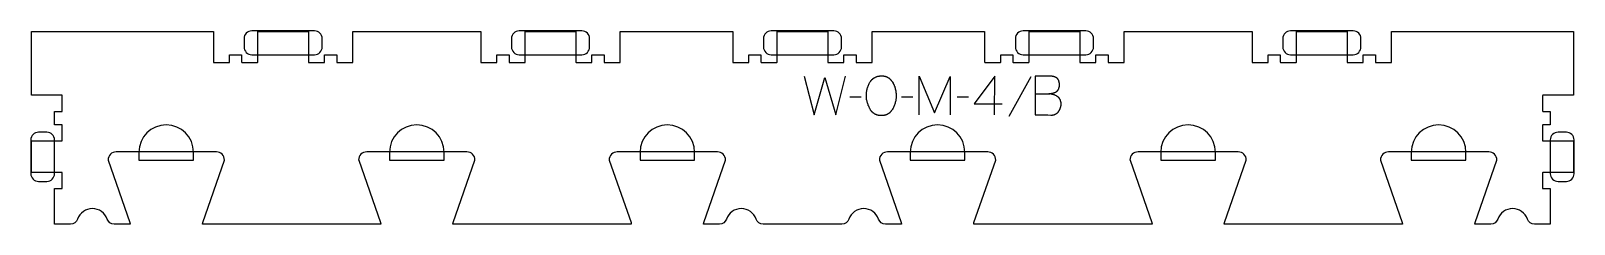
# Model space of a CAD drawing. Extents: x -600 to 600, y -80 to 70.
import ezdxf

# ---------------------------------------------------------------- set-up
doc = ezdxf.new("R2010")
doc.units = 0
for name, color, linetype in [('1_ANYTOOL_1MMDEEP_LABELS_S', 2, 'CONTINUOUS'), ('4_ANYTOOL_CUTTHROUGH_OUTSI', 5, 'CONTINUOUS'), ('5_ANYTOOL_HALF_MILL_9MM_IN', 3, 'CONTINUOUS')]:
    doc.layers.add(name, color=color, linetype=linetype)

msp = doc.modelspace()

# ---------------------------------------------------------------- linework, layer by layer
at = {"layer": '1_ANYTOOL_1MMDEEP_LABELS_S'}
for p, q in [((177.6, 34.1), (160.5, 3.4)), ((45.6, 18.5), (36.9, 18.4)), ((85.7, 18.5), (76.9, 18.4)), ((129.2, 18.5), (120.4, 18.4)), ((133.5, 13.3), (155.2, 13.3))]:
    msp.add_line(p, q, dxfattribs=at)
for points in [[(1.3, 34.6), (9, 4.6), (17.4, 33.7), (25.9, 4.6), (33.4, 34.6)], [(90.8, 4.6), (90.8, 34.6), (102.8, 6.2), (114.8, 34.5), (114.8, 4.6)], [(149.4, 4.6), (149.5, 34.6), (133.5, 13.3)], [(181.1, 20.9), (191.6, 21.1), (192, 21.1), (192.4, 21.1), (192.8, 21.2), (193.2, 21.2), (193.6, 21.3), (193.9, 21.4), (194.3, 21.5), (194.6, 21.5), (195, 21.6), (195.3, 21.8), (195.7, 21.9), (196, 22), (196.4, 22.1), (196.7, 22.3), (197, 22.4), (197.3, 22.6), (197.4, 22.6), (197.5, 22.7), (197.5, 22.7), (197.6, 22.8), (197.7, 22.8), (197.8, 22.9), (197.8, 22.9), (197.9, 23), (198, 23), (198, 23.1), (198.1, 23.1), (198.2, 23.2), (198.2, 23.3), (198.3, 23.3), (198.4, 23.4), (198.4, 23.5), (198.5, 23.5), (198.5, 23.6), (198.6, 23.7), (198.6, 23.7), (198.7, 23.8), (198.8, 23.9), (198.8, 23.9), (198.9, 24), (198.9, 24.1), (199, 24.2), (199, 24.2), (199, 24.3), (199.1, 24.4), (199.1, 24.5), (199.2, 24.6), (199.2, 24.7), (199.2, 24.7), (199.3, 24.8), (199.4, 25), (199.4, 25.2), (199.5, 25.4), (199.5, 25.6), (199.6, 25.8), (199.6, 26), (199.7, 26.2), (199.7, 26.4), (199.8, 26.7), (199.8, 26.9), (199.8, 27.1), (199.8, 27.4), (199.8, 27.6), (199.8, 27.9), (199.8, 28.1), (199.8, 28.5), (199.8, 28.7), (199.8, 28.9), (199.8, 29.1), (199.8, 29.3), (199.8, 29.5), (199.7, 29.6), (199.7, 29.8), (199.7, 30), (199.6, 30.2), (199.6, 30.3), (199.6, 30.5), (199.5, 30.6), (199.5, 30.8), (199.4, 31), (199.4, 31.1), (199.3, 31.3), (199.3, 31.4), (199.2, 31.5), (199.1, 31.7), (199.1, 31.8), (199, 31.9), (198.9, 32.1), (198.8, 32.2), (198.7, 32.3), (198.7, 32.4), (198.6, 32.5), (198.5, 32.7), (198.4, 32.8), (198.3, 32.9), (198.2, 33), (198.1, 33.1), (198, 33.2), (197.8, 33.3), (197.7, 33.4), (197.6, 33.4), (197.5, 33.5), (197.4, 33.6), (197.2, 33.7), (197.1, 33.8), (197, 33.8), (196.8, 33.9), (196.7, 34), (196.5, 34), (196.4, 34.1), (196.2, 34.1), (196.1, 34.2), (195.9, 34.2), (195.8, 34.3), (195.6, 34.3), (195.4, 34.4), (195.3, 34.4), (195.1, 34.4), (194.9, 34.5), (194.7, 34.5), (194.5, 34.5), (194.4, 34.5), (194.2, 34.6), (194, 34.6), (193.6, 34.6), (193.2, 34.6), (181.1, 34.6)], [(181.1, 34.6), (181.1, 4.6), (190.8, 4.6), (193.3, 4.5), (193.5, 4.5), (193.7, 4.5), (194, 4.5), (194.2, 4.5), (194.4, 4.5), (194.6, 4.6), (194.8, 4.6), (195, 4.6), (195.2, 4.7), (195.4, 4.7), (195.6, 4.8), (195.8, 4.8), (196, 4.9), (196.2, 4.9), (196.4, 5), (196.6, 5.1), (196.7, 5.2), (196.9, 5.3), (197.1, 5.4), (197.3, 5.5), (197.4, 5.6), (197.6, 5.7), (197.7, 5.8), (197.9, 5.9), (198.1, 6), (198.2, 6.2), (198.3, 6.3), (198.5, 6.4), (198.6, 6.6), (198.8, 6.8), (198.9, 6.9), (199, 7.1), (199.3, 7.4), (199.4, 7.6), (199.5, 7.8), (199.6, 8), (199.7, 8.1), (199.8, 8.3), (199.9, 8.5), (200, 8.7), (200.1, 8.8), (200.2, 9), (200.3, 9.2), (200.4, 9.4), (200.5, 9.6), (200.5, 9.8), (200.6, 10), (200.7, 10.2), (200.7, 10.3), (200.8, 10.5), (200.8, 10.7), (200.9, 10.9), (200.9, 11.1), (201, 11.3), (201, 11.5), (201, 11.7), (201.1, 11.9), (201.1, 12.1), (201.1, 12.3), (201.1, 12.5), (201.1, 12.7), (201.1, 12.9), (201.1, 13.1), (201.1, 13.4), (201.1, 13.6), (201.1, 13.9), (201.1, 14.1), (201.1, 14.3), (201, 14.6), (201, 14.8), (200.9, 15), (200.9, 15.2), (200.8, 15.4), (200.8, 15.6), (200.7, 15.9), (200.6, 16), (200.6, 16.2), (200.5, 16.4), (200.4, 16.6), (200.4, 16.7), (200.3, 16.8), (200.3, 16.9), (200.2, 17), (200.2, 17.1), (200.1, 17.1), (200, 17.2), (200, 17.3), (199.9, 17.4), (199.9, 17.5), (199.8, 17.5), (199.8, 17.6), (199.7, 17.7), (199.6, 17.8), (199.6, 17.9), (199.5, 17.9), (199.4, 18), (199.3, 18.1), (199.3, 18.1), (199.2, 18.2), (199.1, 18.3), (199.1, 18.3), (199, 18.4), (198.9, 18.5), (198.7, 18.6), (198.6, 18.7), (198.4, 18.8), (198.2, 19), (197.8, 19.2), (197.5, 19.4), (197.1, 19.6), (196.7, 19.8), (196.3, 19.9), (195.9, 20.1), (195.5, 20.2), (195.1, 20.4), (194.7, 20.5), (194.3, 20.6), (193.8, 20.7), (193.4, 20.8), (193, 20.9), (192.5, 21), (192.1, 21), (191.6, 21.1)]]:
    msp.add_lwpolyline(points, dxfattribs=at)
msp.add_lwpolyline([(61.7, 34.9), (62.1, 34.9), (62.5, 34.9), (62.8, 34.9), (63, 34.9), (63.2, 34.8), (63.3, 34.8), (63.5, 34.8), (63.7, 34.8), (63.8, 34.7), (64, 34.7), (64.2, 34.6), (64.3, 34.6), (64.5, 34.6), (64.6, 34.5), (64.8, 34.5), (65, 34.4), (65.1, 34.4), (65.3, 34.3), (65.4, 34.2), (65.6, 34.2), (65.7, 34.1), (65.9, 34), (66, 33.9), (66.1, 33.9), (66.3, 33.8), (66.4, 33.7), (66.5, 33.6), (66.7, 33.5), (67.1, 33.3), (67.3, 33.1), (67.6, 32.9), (67.8, 32.7), (68.1, 32.4), (68.3, 32.2), (68.5, 32), (68.7, 31.8), (68.9, 31.5), (69.1, 31.3), (69.3, 31), (69.5, 30.8), (69.7, 30.5), (69.9, 30.3), (70.1, 30), (70.4, 29.4), (70.6, 29.1), (70.7, 28.8), (70.9, 28.5), (71, 28.2), (71.2, 27.9), (71.3, 27.6), (71.4, 27.3), (71.5, 27), (71.7, 26.7), (71.8, 26.4), (71.9, 26), (72, 25.7), (72.1, 25.4), (72.1, 25), (72.4, 24), (72.5, 23.3), (72.6, 22.7), (72.7, 22), (72.8, 21.3), (72.8, 20.7), (72.8, 20.1), (72.9, 19.4), (72.8, 18.8), (72.8, 18.1), (72.8, 17.5), (72.7, 16.9), (72.6, 16.2), (72.5, 15.6), (72.3, 15), (72.2, 14.3), (72, 13.7), (71.8, 13), (71.5, 12.4), (71.3, 11.8), (71, 11.1), (70.7, 10.5), (70.4, 9.9), (70.1, 9.2), (69.9, 8.9), (69.7, 8.6), (69.5, 8.3), (69.3, 8), (69.1, 7.8), (68.9, 7.5), (68.7, 7.2), (68.5, 7), (68.4, 6.9), (68.3, 6.8), (68.2, 6.6), (68, 6.5), (67.9, 6.4), (67.8, 6.3), (67.7, 6.2), (67.6, 6.1), (67.4, 6), (67.3, 5.9), (67.2, 5.8), (67.1, 5.7), (66.9, 5.6), (66.8, 5.6), (66.7, 5.5), (66.5, 5.4), (66.4, 5.3), (66.2, 5.2), (66.1, 5.2), (66, 5.1), (65.8, 5), (65.7, 5), (65.5, 4.9), (65.4, 4.8), (65.2, 4.8), (65.1, 4.7), (64.9, 4.7), (64.8, 4.6), (64.5, 4.5), (64.1, 4.4), (63.8, 4.4), (63.5, 4.3), (63.2, 4.2), (62.8, 4.2), (62.5, 4.2), (62.1, 4.1), (61.7, 4.1), (61.4, 4.1), (61, 4.1), (60.6, 4.1), (60.2, 4.2), (59.9, 4.2), (59.5, 4.2), (59.2, 4.3), (58.8, 4.4), (58.5, 4.4), (58.2, 4.5), (57.8, 4.6), (57.7, 4.7), (57.5, 4.7), (57.4, 4.8), (57.2, 4.9), (57.1, 4.9), (56.9, 5), (56.8, 5), (56.6, 5.1), (56.5, 5.2), (56.3, 5.3), (56.2, 5.3), (56, 5.4), (55.9, 5.5), (55.8, 5.6), (55.6, 5.7), (55.5, 5.8), (55.4, 5.9), (55.2, 6), (55.1, 6), (55, 6.1), (54.9, 6.3), (54.7, 6.4), (54.6, 6.5), (54.5, 6.6), (54.4, 6.7), (54.2, 6.8), (54.1, 6.9), (54, 7), (53.9, 7.2), (53.8, 7.3), (53.6, 7.5), (53.4, 7.8), (53.2, 8.1), (53, 8.4), (52.8, 8.7), (52.6, 9), (52.4, 9.3), (52.1, 10), (51.8, 10.6), (51.5, 11.3), (51.2, 11.9), (51, 12.6), (50.7, 13.2), (50.5, 13.9), (50.4, 14.5), (50.2, 15.2), (50.1, 15.8), (49.9, 16.5), (49.8, 17.1), (49.8, 17.8), (49.7, 18.4), (49.7, 19.1), (49.7, 19.7), (49.7, 20.4), (49.7, 21.1), (49.8, 21.8), (49.9, 22.5), (50, 23.1), (50.1, 23.8), (50.2, 24.5), (50.4, 25.1), (50.6, 25.7), (50.8, 26.4), (51, 27), (51.3, 27.6), (51.6, 28.3), (51.9, 28.9), (52.2, 29.5), (52.5, 30.1), (52.7, 30.4), (52.9, 30.7), (53.1, 31), (53.3, 31.2), (53.5, 31.5), (53.8, 31.7), (54, 32), (54.2, 32.2), (54.3, 32.3), (54.4, 32.4), (54.6, 32.5), (54.7, 32.6), (54.8, 32.8), (54.9, 32.9), (55.1, 32.9), (55.2, 33), (55.3, 33.1), (55.5, 33.2), (55.6, 33.3), (55.7, 33.4), (55.9, 33.5), (56, 33.6), (56.2, 33.6), (56.3, 33.7), (56.4, 33.8), (56.6, 33.9), (56.9, 34), (57.2, 34.1), (57.5, 34.3), (57.8, 34.4), (58.1, 34.5), (58.5, 34.6), (58.8, 34.6), (59.1, 34.7), (59.5, 34.8), (59.8, 34.8), (60.2, 34.9), (60.6, 34.9), (60.9, 34.9), (61.3, 34.9)], close=True, dxfattribs=at)
at = {"layer": '4_ANYTOOL_CUTTHROUGH_OUTSI'}
msp.add_lwpolyline([(-569.3, -80.1), (-581.8, -80.1), (-581.8, -52.6), (-576, -52.6, 0.414214), (-575.8, -52.4), (-575.8, -40.4, 0.414214), (-576, -40.1), (-599.8, -40.1), (-599.8, -15.6), (-576, -15.6, 0.414214), (-575.8, -15.4), (-575.8, -3.4, 0.414214), (-576, -3.1), (-581.8, -3.1), (-581.8, 7.4), (-576, 7.4, 0.414214), (-575.8, 7.6), (-575.8, 19.6, 0.414214), (-576, 19.9), (-599.8, 19.9), (-599.8, 69.4), (-458.3, 69.4), (-458.3, 45.6, 0.414214), (-458, 45.4), (-446, 45.4, 0.414214), (-445.8, 45.6), (-445.8, 51.4), (-436.3, 51.4), (-436.3, 45.6, 0.414214), (-436, 45.4), (-424, 45.4, 0.414214), (-423.8, 45.6), (-423.8, 69.4), (-384.3, 69.4), (-384.3, 45.6, 0.414214), (-384, 45.4), (-372, 45.4, 0.414214), (-371.8, 45.6), (-371.8, 51.4), (-362.3, 51.4), (-362.3, 45.6, 0.414214), (-362, 45.4), (-350, 45.4, 0.414214), (-349.8, 45.6), (-349.8, 69.4), (-250.3, 69.4), (-250.3, 45.6, 0.414214), (-250, 45.4), (-238, 45.4, 0.414214), (-237.8, 45.6), (-237.8, 51.4), (-228.3, 51.4), (-228.3, 45.6, 0.414214), (-228, 45.4), (-216, 45.4, 0.414214), (-215.8, 45.6), (-215.8, 69.4), (-176.3, 69.4), (-176.3, 45.6, 0.414214), (-176, 45.4), (-164, 45.4, 0.414214), (-163.8, 45.6), (-163.8, 51.4), (-154.3, 51.4), (-154.3, 45.6, 0.414214), (-154, 45.4), (-142, 45.4, 0.414214), (-141.8, 45.6), (-141.8, 69.4), (-54.3, 69.4), (-54.3, 45.6, 0.414214), (-54, 45.4), (-42, 45.4, 0.414214), (-41.8, 45.6), (-41.8, 51.4), (-32.3, 51.4), (-32.3, 45.6, 0.414214), (-32, 45.4), (-20, 45.4, 0.414214), (-19.8, 45.6), (-19.8, 69.4), (19.7, 69.4), (19.7, 45.6, 0.414214), (20, 45.4), (32, 45.4, 0.414214), (32.2, 45.6), (32.2, 51.4), (41.7, 51.4), (41.7, 45.6, 0.414214), (42, 45.4), (54, 45.4, 0.414214), (54.2, 45.6), (54.2, 69.4), (141.7, 69.4), (141.7, 45.6, 0.414214), (142, 45.4), (154, 45.4, 0.414214), (154.2, 45.6), (154.2, 51.4), (163.7, 51.4), (163.7, 45.6, 0.414214), (164, 45.4), (176, 45.4, 0.414214), (176.2, 45.6), (176.2, 69.4), (215.7, 69.4), (215.7, 45.6, 0.414214), (216, 45.4), (228, 45.4, 0.414214), (228.2, 45.6), (228.2, 51.4), (237.7, 51.4), (237.7, 45.6, 0.414214), (238, 45.4), (250, 45.4, 0.414214), (250.2, 45.6), (250.2, 69.4), (349.7, 69.4), (349.7, 45.6, 0.414214), (350, 45.4), (362, 45.4, 0.414214), (362.2, 45.6), (362.2, 51.4), (371.7, 51.4), (371.7, 45.6, 0.414214), (372, 45.4), (384, 45.4, 0.414214), (384.2, 45.6), (384.2, 69.4), (423.7, 69.4), (423.7, 45.6, 0.414214), (424, 45.4), (436, 45.4, 0.414214), (436.2, 45.6), (436.2, 51.4), (445.7, 51.4), (445.7, 45.6, 0.414214), (446, 45.4), (458, 45.4, 0.414214), (458.2, 45.6), (458.2, 69.4), (599.7, 69.4), (599.7, 19.9), (576, 19.9, 0.414214), (575.7, 19.6), (575.7, 7.6, 0.414214), (576, 7.4), (581.7, 7.4), (581.7, -3.1), (576, -3.1, 0.414214), (575.7, -3.4), (575.7, -15.4, 0.414214), (576, -15.6), (599.7, -15.6), (599.7, -40.1), (576, -40.1, 0.414214), (575.7, -40.4), (575.7, -52.4, 0.414214), (576, -52.6), (581.7, -52.6), (581.7, -80.1), (569.3, -80.1, -0.317837), (563.9, -76.3, 0.707107), (540.8, -76.3, -0.317837), (535.4, -80.1), (523, -80.1), (523.2, -78.8), (540.1, -30.5), (540.1, -30.4, 0.414214), (533.9, -24.1), (455.9, -24.1, 0.414214), (449.6, -30.4), (449.7, -30.5), (466.6, -78.8), (466.8, -80.1), (328.1, -80.1), (328.3, -78.8), (345.2, -30.5), (345.2, -30.4, 0.414214), (339, -24.1), (261, -24.1, 0.414214), (254.7, -30.4), (254.8, -30.5), (271.7, -78.8), (271.9, -80.1), (133.2, -80.1), (133.4, -78.8), (150.3, -30.5), (150.3, -30.4, 0.414214), (144.1, -24.1), (66.1, -24.1, 0.414214), (59.8, -30.4), (59.9, -30.5), (76.8, -78.8), (77, -80.1), (64.6, -80.1, -0.317837), (59.2, -76.3, 0.707107), (36.1, -76.3, -0.317837), (30.7, -80.1), (-30.7, -80.1, -0.317837), (-36.1, -76.3, 0.707107), (-59.2, -76.3, -0.317837), (-64.6, -80.1), (-77, -80.1), (-76.8, -78.8), (-59.9, -30.5), (-59.9, -30.4, 0.414214), (-66.1, -24.1), (-144.1, -24.1, 0.414214), (-150.4, -30.4), (-150.3, -30.5), (-133.4, -78.8), (-133.2, -80.1), (-271.9, -80.1), (-271.7, -78.8), (-254.8, -30.5), (-254.8, -30.4, 0.414214), (-261, -24.1), (-339, -24.1, 0.414214), (-345.3, -30.4), (-345.2, -30.5), (-328.3, -78.8), (-328.1, -80.1), (-466.8, -80.1), (-466.6, -78.8), (-449.7, -30.5), (-449.7, -30.4, 0.414214), (-455.9, -24.1), (-533.9, -24.1, 0.414214), (-540.2, -30.4), (-540.1, -30.5), (-523.2, -78.8), (-523, -80.1), (-535.4, -80.1, -0.317837), (-540.8, -76.3, 0.707107), (-563.9, -76.3, -0.317837)], format="xyb", close=True, dxfattribs=at)
at = {"layer": '5_ANYTOOL_HALF_MILL_9MM_IN'}
for points in [[(-428.4, 69.9, 0.414214), (-434.4, 63.9), (-434.4, 57.4, 0.414214), (-428.4, 51.4), (-379.6, 51.4, 0.414214), (-373.6, 57.4), (-373.6, 63.9, 0.414214), (-379.6, 69.9)], [(-220.4, 69.9, 0.414214), (-226.4, 63.9), (-226.4, 57.4, 0.414214), (-220.4, 51.4), (-171.6, 51.4, 0.414214), (-165.6, 57.4), (-165.6, 63.9, 0.414214), (-171.6, 69.9)], [(-24.4, 69.9, 0.414214), (-30.4, 63.9), (-30.4, 57.4, 0.414214), (-24.4, 51.4), (24.4, 51.4, 0.414214), (30.4, 57.4), (30.4, 63.9, 0.414214), (24.4, 69.9)], [(171.6, 69.9, 0.414214), (165.6, 63.9), (165.6, 57.4, 0.414214), (171.6, 51.4), (220.4, 51.4, 0.414214), (226.4, 57.4), (226.4, 63.9, 0.414214), (220.4, 69.9)], [(379.6, 69.9, 0.414214), (373.6, 63.9), (373.6, 57.4, 0.414214), (379.6, 51.4), (428.4, 51.4, 0.414214), (434.4, 57.4), (434.4, 63.9, 0.414214), (428.4, 69.9)], [(-594.3, -8.8, 0.414214), (-600.3, -14.8), (-600.3, -41, 0.414214), (-594.3, -47), (-587.8, -47, 0.414214), (-581.8, -41), (-581.8, -14.8, 0.414214), (-587.8, -8.8)], [(-473.7, -24.4, 1), (-516.2, -24.4), (-516.2, -30.6), (-473.7, -30.6)], [(-278.8, -24.4, 1), (-321.3, -24.4), (-321.3, -30.6), (-278.8, -30.6)], [(-83.9, -24.4, 1), (-126.4, -24.4), (-126.4, -30.6), (-83.9, -30.6)], [(126.3, -24.4, 1), (83.8, -24.4), (83.8, -30.6), (126.3, -30.6)], [(321.2, -24.4, 1), (278.7, -24.4), (278.7, -30.6), (321.2, -30.6)], [(516.1, -24.4, 1), (473.6, -24.4), (473.6, -30.6), (516.1, -30.6)], [(587.7, -8.8, 0.414214), (581.7, -14.8), (581.7, -41, 0.414214), (587.7, -47), (594.2, -47, 0.414214), (600.2, -41), (600.2, -14.8, 0.414214), (594.2, -8.8)]]:
    msp.add_lwpolyline(points, format="xyb", close=True, dxfattribs=at)

doc.saveas('drawing.dxf')
